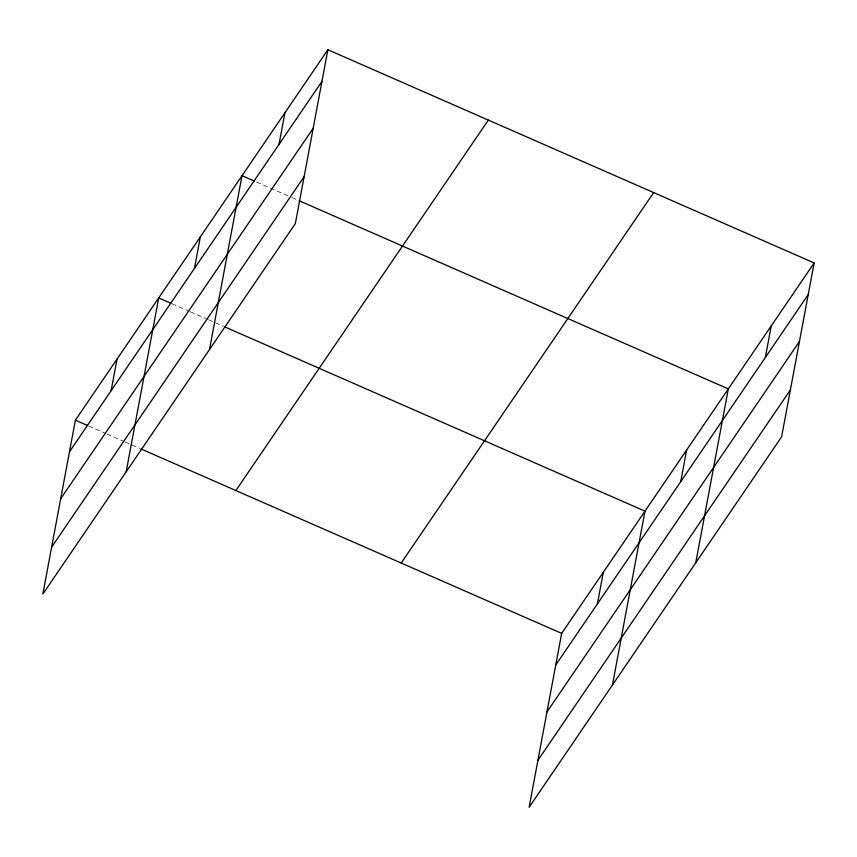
<?xml version="1.0" encoding="UTF-8"?>
<svg xmlns="http://www.w3.org/2000/svg" width="857" height="857" viewBox="0 0 857 857"><rect width="100%" height="100%" fill="white"/><g stroke="black" fill="none" stroke-linecap="round" stroke-linejoin="round"><path stroke-width="0.64" stroke-dasharray="4.29 3.21" d="M256.618 182.08L290.662 197.003M291.873 197.538L297.957 200.206M172.086 303.796L189.108 311.252M190.318 311.787L207.34 319.254M208.551 319.779L223.141 326.185M88.764 426.036L105.786 433.503M106.996 434.028L124.019 441.494M125.229 442.03L139.82 448.425"/><path stroke-width="1.29" d="M327.877 49.738L75.395 420.176L42.85 594.051L295.333 223.613L327.877 49.738L814.15 262.949L781.605 436.824L529.123 807.262L561.667 633.387L814.15 262.949M111.131 390.674L117.055 359.051M126.172 471.811L158.716 297.925L170.864 303.26M194.453 268.423L200.367 236.811M209.494 349.56L242.028 175.685L254.186 181.02M279.039 144.33L284.952 112.706M597.404 603.885L603.317 572.262M612.444 685.022L644.978 511.147L224.363 326.71M680.726 481.645L686.639 450.021M695.766 562.77L728.3 388.896L299.168 200.742M765.312 357.54L771.225 325.928M69.471 451.789L321.964 81.361M60.686 498.742L313.18 128.304M51.634 547.109L304.128 176.671M235.857 490.536L488.351 120.098M401.194 563.028L653.677 192.589M555.743 665.011L808.237 294.572M546.959 711.953L799.442 341.514M537.907 760.32L790.4 389.881M75.395 420.176L87.543 425.5M141.041 448.961L561.667 633.387"/></g></svg>
